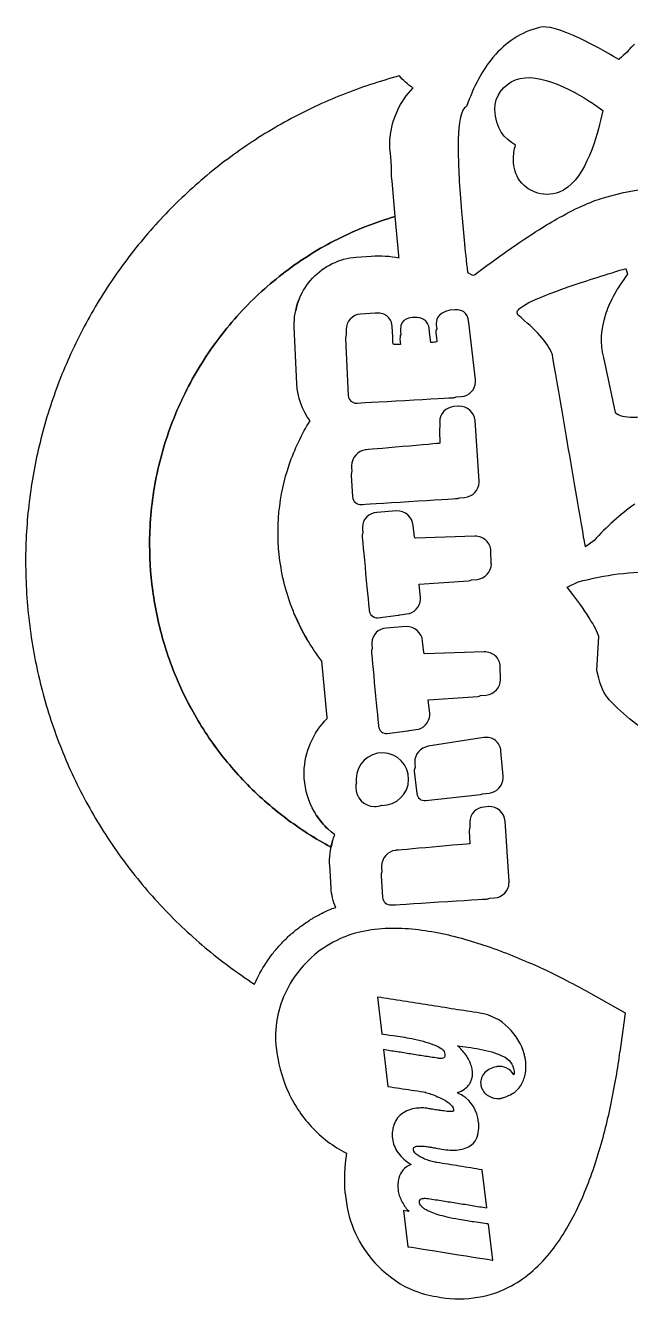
# Model space of a CAD drawing. Extents: x 0 to 189, y 0 to 432.
# Drawn here: x 0.4 to 76.8, y 12.6 to 173.4 of the extents above; entities that cross this region are included whole.
import ezdxf

# ---------------------------------------------------------------- set-up
doc = ezdxf.new("R2010")
doc.units = 0
doc.layers.add('mytext', color=7, linetype='CONTINUOUS')

msp = doc.modelspace()

# ---------------------------------------------------------------- linework, layer by layer
at = {"layer": 'mytext', "color": 7}
for points in [[(75.433848, 169.210232), (75.357288, 169.130552)], [(59.6806, 162.80556), (59.6726, 162.87428), (59.672776, 162.874272)], [(72.26184, 163.449272), (73.33996, 162.70396), (73.035272, 161.42896)], [(55.049472, 157.668048), (55.049336, 157.668024)], [(46.630112, 155.571368), (46.530112, 156.849488)], [(47.098856, 149.327616), (46.709792, 153.779176)], [(73.7134, 151.7524), (75.9384, 152.324272), (79.680592, 153.0274)], [(64.757152, 152.386888), (64.774352, 152.383688)], [(47.55248, 144.236776), (47.53216, 144.377408), (47.099344, 149.327408)], [(42.177464, 144.1852), (44.072776, 144.305528)], [(56.232152, 142.25396), (56.841528, 141.893024), (57.125904, 141.966464)], [(76.002872, 142.680448), (76.245552, 142.742848), (76.4328, 142.014744)], [(34.519368, 137.468272), (34.519368, 137.468272)], [(44.541736, 137.113512), (42.710456, 136.993024)], [(62.568784, 136.896944), (62.506384, 137.139648)], [(62.568784, 136.89692), (62.568784, 136.896944)], [(34.33684, 135.664896), (34.33684, 135.874272)], [(34.6634, 128.189896), (34.33684, 135.369584)], [(46.777664, 134.096328), (46.718304, 135.455696)], [(49.602416, 136.557272), (49.482104, 136.557272)], [(52.280584, 135.67908), (52.280584, 135.64004), (52.349304, 135.122856)], [(57.225904, 128.439872), (57.225904, 128.446272), (57.225904, 128.690016), (56.408712, 135.919704)], [(40.818088, 133.90552), (41.146216, 126.724272)], [(40.818272, 133.90552), (40.818088, 133.90552)], [(40.882336, 135.049272), (40.882336, 134.92896), (40.908896, 134.347712)], [(47.730776, 133.510392), (47.757336, 133.16196), (47.694856, 133.16196), (47.297984, 133.16196), (46.897984, 133.14164), (46.877664, 133.14164)], [(47.794616, 134.51196), (47.802616, 134.402584)], [(51.577416, 133.41196), (51.41804, 134.727584)], [(52.211808, 134.657232), (52.352432, 133.619728)], [(52.364912, 133.48692), (52.191472, 133.451)], [(73.39344, 131.529944), (74.878672, 124.580592)], [(54.81184, 126.560208), (55.446216, 126.596128)], [(55.124224, 125.374056), (55.083584, 125.374056), (54.51952, 125.313096)], [(52.674224, 122.270912), (52.738304, 120.697472)], [(52.710144, 123.3006), (52.739824, 122.683408)], [(57.68684, 115.753936), (57.68204, 115.745936), (57.68204, 115.919368), (57.174224, 123.542808)], [(41.586712, 117.866248), (41.586712, 117.680312), (41.617992, 117.13656)], [(41.544552, 116.656872), (41.544648, 116.657088)], [(41.544648, 116.657088), (41.704024, 113.918024)], [(55.246216, 113.819584), (55.866528, 113.858624)], [(47.26336, 112.1382), (44.78992, 111.931952)], [(42.955544, 110.091328), (42.955544, 109.878824), (43.005544, 109.350704)], [(49.510232, 108.850704), (49.369608, 110.322576)], [(16.071216, 108.65552), (16.071208, 108.65552)], [(42.922736, 108.892888), (42.922776, 108.893024)], [(57.16648, 108.941328), (49.669608, 108.71476)], [(72.22192, 108.415392), (71.133232, 107.61792), (71.070832, 107.860616)], [(59.244632, 105.467928), (59.224312, 105.467928), (59.224312, 105.542888), (59.183672, 107.092888)], [(0.402, 105.2448), (0.402184, 105.24484)], [(50.12432, 102.896096), (56.369632, 103.33984)], [(56.713384, 103.442968), (57.433696, 103.494488)], [(68.817272, 102.537328), (70.200656, 103.19496)], [(50.272776, 101.005504), (50.272776, 101.230512), (50.11184, 102.874256)], [(68.817264, 102.537312), (68.817272, 102.537328)], [(34.391248, 99.054208), (34.391248, 99.054208)], [(44.916528, 98.635208), (47.4634, 98.982088)], [(47.671216, 99.018008), (48.527464, 99.135192)], [(48.447944, 97.544792), (45.974512, 97.340104)], [(44.144824, 95.494792), (44.144824, 95.279168), (44.191704, 94.776048)], [(50.696384, 94.255728), (50.55576, 95.726048)], [(72.815136, 91.015952), (72.56548, 91.986752), (72.800016, 96.273352)], [(44.094824, 94.286984), (44.094648, 94.286776)], [(58.352632, 94.341672), (50.85576, 94.12136)], [(38.499336, 85.947712), (38.499336, 86.0774), (37.833704, 93.169584)], [(60.408896, 90.8696), (60.408896, 90.8776), (60.408896, 90.94792), (60.368256, 92.49948)], [(51.282336, 88.291448), (57.526088, 88.73832)], [(57.865152, 88.83988), (58.599528, 88.89148)], [(51.454024, 86.402368), (51.454024, 86.633616), (51.274336, 88.277368)], [(46.08684, 84.030528), (48.630584, 84.380528)], [(48.858712, 84.425808), (49.705584, 84.541432)], [(58.296328, 83.539872), (51.246328, 82.430504)], [(49.554136, 80.46956), (49.554136, 80.235184), (49.604136, 79.802376)], [(60.719648, 78.460184), (60.724448, 78.460184), (60.724448, 78.653936), (60.44164, 81.839872)], [(35.591528, 78.938336), (35.591528, 79.057088), (35.591528, 79.199272)], [(49.497776, 79.274272), (49.825904, 76.482088)], [(49.497888, 79.274248), (49.497776, 79.274272)], [(42.108672, 77.261592), (42.108712, 77.261776)], [(50.941528, 75.586776), (57.883712, 76.366464)], [(58.13996, 76.432064), (58.946216, 76.522688)], [(58.924344, 74.824216), (58.883704, 74.824216), (58.31652, 74.760136)], [(37.166248, 73.69952), (37.166248, 73.69952)], [(56.510264, 72.87576), (56.510264, 72.746072), (56.533704, 72.15076)], [(61.466528, 65.197688), (61.486848, 65.196088), (61.486848, 65.369528), (60.977472, 72.99296)], [(56.454024, 71.717944), (56.530584, 70.149192)], [(38.981872, 69.729208), (38.981872, 69.729208)], [(38.803624, 67.943248), (38.805224, 68.141688)], [(38.983312, 64.544816), (38.823944, 67.452624)], [(45.322776, 66.107088), (45.482152, 63.363336)], [(45.322832, 66.107048), (45.322776, 66.107088)], [(45.366512, 67.310168), (45.366512, 67.1258), (45.397792, 66.591424)], [(59.025904, 63.264896), (59.646216, 63.303936)], [(37.874024, 61.382336), (37.869224, 61.382336)], [(44.865688, 50.767744), (45.415688, 46.125744), (45.352088, 46.122144)], [(75.489984, 43.838336), (75.494784, 43.838336), (76.166664, 48.747712), (71.863536, 51.172712)], [(31.966656, 45.688336), (31.966528, 45.688336)], [(32.013408, 44.672712), (32.033728, 44.464896)], [(45.605688, 44.152144), (46.165688, 39.492144)], [(50.953688, 38.758144), (50.933688, 38.722144)], [(58.647688, 24.155744), (58.065688, 28.975744)], [(40.749352, 26.114896), (40.769672, 25.98052)], [(48.829688, 23.701744), (48.153688, 23.825744), (48.701688, 19.261744)], [(59.443688, 17.563744), (58.887688, 22.127744)]]:
    msp.add_lwpolyline(points, dxfattribs=at)
for points in [[(65.313536, 173.180552), (63.019096, 172.590501), (61.063691, 171.331064), (59.447277, 169.401891)], [(70.533216, 171.748744), (68.017346, 172.949334), (66.275856, 173.428016), (65.313536, 173.180552)], [(75.357288, 169.130552), (73.517984, 170.218916), (71.909699, 171.091878), (70.533216, 171.748744)], [(77.318224, 171.075864), (76.984376, 170.75704), (76.670424, 170.423568), (76.3776, 170.075864)], [(59.447277, 169.401891), (58.100024, 167.79396), (56.988265, 165.720767), (56.111976, 163.182112)], [(76.3776, 170.075864), (76.062864, 169.787432), (75.747368, 169.507016), (75.433848, 169.210232)], [(47.64416, 167.060432), (45.166673, 166.406083), (42.755469, 165.609188), (40.418417, 164.680036)], [(49.34416, 165.551056), (48.614832, 166.010208), (48.072208, 166.536352), (47.64416, 167.060432)], [(59.672776, 162.874272), (59.660216, 164.458456), (60.713952, 165.952208), (62.294648, 166.568024)], [(62.294648, 166.568024), (63.796481, 167.15502), (65.738563, 166.739011), (67.537412, 166.022991)], [(67.537412, 166.022991), (69.584119, 165.208313), (71.445404, 164.005253), (72.26184, 163.449272)], [(40.418417, 164.680036), (38.043509, 163.735833), (35.745176, 162.655054), (33.531675, 161.448497)], [(46.44884, 159.251056), (46.67084, 161.643056), (47.734152, 163.855056), (49.34416, 165.551056)], [(56.111976, 163.182112), (55.383872, 162.994872), (55.029376, 161.156032), (55.049472, 157.668048)], [(62.300912, 158.338376), (60.912736, 159.068264), (59.736864, 160.476136), (59.6806, 162.80556)], [(33.531675, 161.448497), (31.292331, 160.227854), (29.139811, 158.878478), (27.082666, 157.411551)], [(73.035272, 161.42896), (72.765856, 160.231598), (72.21729, 158.189138), (71.32145, 156.323878)], [(46.4098, 158.332304), (46.4098, 158.638304), (46.42884, 158.945056), (46.44884, 159.251056)], [(46.530112, 156.849488), (46.450112, 157.341488), (46.4098, 157.836304), (46.4098, 158.332304)], [(55.049336, 157.668024), (55.060964, 155.648127), (55.198138, 153.0751), (55.460758, 149.948554)], [(62.022784, 156.447752), (62.006544, 157.112456), (62.129616, 157.758144), (62.300912, 158.338376)], [(27.082666, 157.411551), (25.0102, 155.933698), (23.034534, 154.336536), (21.164414, 152.631497)], [(62.835288, 153.836816), (62.301368, 154.5734), (62.03208, 155.446424), (62.022784, 156.447752)], [(71.32145, 156.323878), (70.479079, 154.569951), (69.329652, 152.972703), (67.816528, 152.382088)], [(46.609792, 154.961992), (46.609792, 155.165992), (46.630112, 155.365368), (46.630112, 155.571368)], [(46.709792, 153.779176), (46.629792, 154.171176), (46.609792, 154.567992), (46.609792, 154.961992)], [(64.774352, 152.383688), (64.377032, 152.542632), (63.506928, 152.892888), (62.835288, 153.836816)], [(21.164414, 152.631497), (19.286436, 150.919296), (17.514892, 149.098309), (15.858634, 147.180115)], [(67.816528, 152.382088), (66.834472, 152.002696), (65.722648, 152.004), (64.757152, 152.386888)], [(67.817492, 149.175451), (70.140501, 150.47999), (72.105777, 151.338978), (73.7134, 151.7524)], [(55.460758, 149.948554), (55.651633, 147.67614), (55.908777, 145.111325), (56.232152, 142.25396)], [(39.831762, 146.463942), (42.134101, 147.623578), (44.562746, 148.58639), (47.098856, 149.327616)], [(47.099344, 149.327408), (44.563733, 148.586327), (42.135544, 147.623747), (39.833609, 146.464417)], [(62.356754, 145.742339), (64.355663, 147.109204), (66.1759, 148.253576), (67.817492, 149.175451)], [(15.858634, 147.180115), (14.199775, 145.258908), (12.656566, 143.240187), (11.237901, 141.135585)], [(33.205534, 142.330975), (35.269766, 143.895616), (37.485159, 145.282011), (39.831762, 146.463942)], [(39.833609, 146.464417), (37.48707, 145.282622), (35.271725, 143.896378), (33.207521, 142.3319)], [(57.125904, 141.966464), (58.987679, 143.372211), (60.73129, 144.630837), (62.356754, 145.742339)], [(36.660676, 141.537817), (38.071677, 143.037083), (40.014774, 144.029935), (42.177464, 144.1852)], [(44.072776, 144.305528), (45.205456, 144.383048), (46.48456, 144.357528), (47.58528, 144.07896)], [(47.58528, 144.07896), (47.57632, 144.1324), (47.56088, 144.182808), (47.55248, 144.236776)], [(27.433044, 137.070533), (29.189238, 138.987892), (31.120257, 140.750383), (33.205534, 142.330975)], [(33.207521, 142.3319), (31.121965, 140.75124), (29.190692, 138.988639), (27.434277, 137.071135)], [(34.33684, 135.874272), (34.376772, 138.046553), (35.254488, 140.043667), (36.660676, 141.537817)], [(68.947962, 140.424227), (70.870043, 141.091919), (73.22168, 141.843993), (76.002872, 142.680448)], [(76.4328, 142.014744), (75.151858, 140.316331), (74.241894, 138.675608), (73.702908, 137.092575)], [(11.237901, 141.135585), (9.821005, 139.033608), (8.528345, 136.845962), (7.368781, 134.584238)], [(62.506384, 137.139648), (62.341618, 137.780349), (64.488811, 138.875208), (68.947962, 140.424227)], [(34.519368, 137.468272), (34.629592, 137.985152), (34.787384, 138.48568), (34.98812, 138.965152)], [(34.98812, 138.965152), (34.787384, 138.48568), (34.629592, 137.985152), (34.519368, 137.468272)], [(22.696297, 130.859896), (24.085432, 133.067771), (25.671269, 135.147079), (27.433044, 137.070533)], [(27.434277, 137.071135), (25.672713, 135.148011), (24.087032, 133.069074), (22.697989, 130.861601)], [(42.710456, 136.993024), (41.704456, 136.917024), (40.882336, 136.067272), (40.882336, 135.049272)], [(46.718304, 135.455696), (46.672304, 135.991696), (46.367736, 137.233512), (44.541736, 137.113512)], [(54.682152, 137.549392), (52.616152, 137.457392), (52.280584, 136.411392), (52.280584, 135.799392)], [(56.408712, 135.919704), (56.260712, 137.323704), (55.386152, 137.589392), (54.682152, 137.549392)], [(66.937512, 131.982856), (66.347299, 133.383587), (64.891056, 135.021608), (62.568784, 136.89692)], [(73.702908, 137.092575), (73.042065, 135.151639), (72.938909, 133.297429), (73.39344, 131.529944)], [(34.33684, 135.369584), (34.33844, 135.505584), (34.33684, 135.584896), (34.33684, 135.664896)], [(49.482104, 136.557272), (49.060104, 136.557272), (47.773976, 136.554072), (47.753976, 135.069768)], [(50.902416, 136.16508), (50.456416, 136.59708), (49.904416, 136.557272), (49.602416, 136.557272)], [(51.41804, 134.727584), (51.41004, 135.155584), (51.33844, 135.74508), (50.902416, 136.16508)], [(52.349304, 135.122856), (52.255488, 135.00256), (52.201976, 134.850224), (52.211808, 134.657232)], [(52.280584, 135.799392), (52.278984, 135.759392), (52.278984, 135.71908), (52.280584, 135.67908)], [(7.368781, 134.584238), (6.214024, 132.33189), (5.191263, 130.006075), (4.30925, 127.618239)], [(40.908896, 134.347712), (40.850016, 134.20888), (40.812112, 134.061064), (40.818272, 133.90552)], [(46.877664, 133.14164), (46.837664, 133.24164), (46.777664, 133.502328), (46.777664, 134.096328)], [(47.802616, 134.402584), (47.691656, 134.262904), (47.66416, 134.005504), (47.730776, 133.510392)], [(47.753976, 135.069768), (47.753976, 134.893768), (47.774616, 134.69196), (47.794616, 134.51196)], [(52.352432, 133.619728), (52.354832, 133.573808), (52.361312, 133.532432), (52.364912, 133.48692)], [(52.191472, 133.451), (52.041472, 133.431), (51.757416, 133.41196), (51.577416, 133.41196)], [(67.970902, 125.951946), (67.377763, 129.413531), (66.937512, 131.982856), (66.937512, 131.982856)], [(19.149421, 123.901996), (20.122602, 126.331003), (21.311747, 128.659309), (22.696297, 130.859896)], [(22.697989, 130.861601), (21.313095, 128.660724), (20.123666, 126.332078), (19.15027, 123.902694)], [(4.30925, 127.618239), (3.433869, 125.248357), (2.697128, 122.817383), (2.107583, 120.336505)], [(36.341528, 123.522712), (35.33548, 124.865456), (34.739656, 126.497016), (34.6634, 128.189896)], [(55.446216, 126.596128), (56.44208, 126.657968), (57.222568, 127.450832), (57.225904, 128.439872)], [(41.146216, 126.724272), (41.166216, 126.160272), (41.65384, 125.728208), (42.21184, 125.760208)], [(42.21184, 125.760208), (42.21184, 125.760208), (45.261058, 125.930912), (48.310276, 126.101616)], [(48.310276, 126.101616), (51.359494, 126.27232), (54.408712, 126.443024), (54.408712, 126.443024)], [(54.408712, 126.443024), (54.556552, 126.453504), (54.690656, 126.496544), (54.81184, 126.560208)], [(69.004247, 119.921301), (68.645373, 122.015705), (68.286496, 124.110126), (67.970902, 125.951946)], [(16.914265, 116.419187), (17.434426, 118.994653), (18.186124, 121.497658), (19.149421, 123.901996)], [(19.15027, 123.902694), (18.18696, 121.498484), (17.435229, 118.995614), (16.915012, 116.420284)], [(54.51952, 125.313096), (53.51952, 125.253096), (52.710144, 124.424912), (52.710144, 123.420912)], [(57.174224, 123.542808), (57.098224, 124.586808), (56.180224, 125.414056), (55.124224, 125.374056)], [(74.878672, 124.580592), (75.782464, 123.749253), (77.960237, 123.777416), (81.411992, 124.66508)], [(33.704515, 117.985335), (34.369974, 119.935739), (35.257795, 121.793003), (36.341528, 123.522712)], [(52.739824, 122.683408), (52.690784, 122.554672), (52.665344, 122.415888), (52.674224, 122.270912)], [(52.710144, 123.420912), (52.708544, 123.380912), (52.710144, 123.3406), (52.710144, 123.3006)], [(52.710144, 120.681872), (52.710144, 120.681872), (50.366004, 120.472888), (48.021864, 120.263904)], [(52.738304, 120.697472), (52.728384, 120.693472), (52.720384, 120.681872), (52.710144, 120.681872)], [(2.107583, 120.336505), (1.524676, 117.883559), (1.085669, 115.381826), (0.798834, 112.842122)], [(43.333584, 119.845936), (42.371584, 119.743936), (41.586712, 118.876248), (41.586712, 117.866248)], [(48.021864, 120.263904), (45.677724, 120.05492), (43.333584, 119.845936), (43.333584, 119.845936)], [(70.037485, 113.891276), (69.721924, 115.732902), (69.363087, 117.827092), (69.004247, 119.921301)], [(32.411184, 111.98988), (32.610181, 114.056692), (33.049693, 116.066107), (33.704515, 117.985335)], [(16.070736, 108.655744), (16.116578, 111.296794), (16.404028, 113.892852), (16.914265, 116.419187)], [(16.915012, 116.420284), (16.404608, 113.893533), (16.117066, 111.29703), (16.071216, 108.65552)], [(41.617992, 117.13656), (41.561432, 116.982032), (41.528096, 116.82028), (41.544552, 116.656872)], [(55.866528, 113.858624), (56.870528, 113.922624), (57.68684, 114.753936), (57.68684, 115.753936)], [(0.798834, 112.842122), (0.516584, 110.343014), (0.381679, 107.807139), (0.402, 105.2448)], [(41.704024, 113.918024), (41.744024, 113.348024), (42.254528, 112.92396), (42.816528, 112.95396)], [(42.816528, 112.95396), (42.816528, 112.95396), (45.822386, 113.142242), (48.828244, 113.330524)], [(48.828244, 113.330524), (51.834102, 113.518806), (54.83996, 113.707088), (54.83996, 113.707088)], [(54.83996, 113.707088), (54.986544, 113.716368), (55.123792, 113.757328), (55.246216, 113.819584)], [(71.070832, 107.860616), (71.070832, 107.860616), (70.630602, 110.429817), (70.037485, 113.891276)], [(77.347949, 113.002737), (75.48961, 111.659114), (73.780934, 110.129999), (72.22192, 108.415392)], [(32.532144, 105.857088), (32.251283, 107.935301), (32.21858, 109.989474), (32.411184, 111.98988)], [(44.78992, 111.931952), (43.77992, 111.909952), (42.955544, 111.101328), (42.955544, 110.091328)], [(49.369608, 110.322576), (49.273608, 111.364576), (48.34536, 112.1782), (47.26336, 112.1382)], [(16.458232, 102.063552), (16.158832, 104.282056), (16.033032, 106.484288), (16.070736, 108.655744)], [(16.071208, 108.65552), (16.033528, 106.484064), (16.159304, 104.28184), (16.458704, 102.063336)], [(43.005544, 109.350704), (42.945384, 109.209704), (42.908392, 109.058384), (42.922736, 108.892888)], [(42.922776, 108.893024), (42.922776, 108.893024), (43.141916, 106.56607), (43.361056, 104.239116)], [(49.669608, 108.71476), (49.589608, 108.71476), (49.510232, 108.77468), (49.510232, 108.850704)], [(58.553984, 108.435072), (58.173984, 108.783072), (57.67448, 108.963328), (57.16648, 108.941328)], [(59.183672, 107.092888), (59.159672, 107.610888), (58.935984, 108.085072), (58.553984, 108.435072)], [(0.402184, 105.24484), (0.412851, 103.900847), (0.466151, 102.549549), (0.563276, 101.192494)], [(34.34468, 99.162658), (33.469577, 101.257217), (32.850426, 103.499295), (32.532144, 105.857088)], [(57.433696, 103.494488), (58.431696, 103.606488), (59.244632, 104.471928), (59.244632, 105.467928)], [(43.361056, 104.239116), (43.580196, 101.912162), (43.799336, 99.585208), (43.799336, 99.585208)], [(56.369632, 103.33984), (56.491064, 103.35368), (56.606424, 103.39168), (56.713384, 103.442968)], [(70.200656, 103.19496), (71.934652, 103.640878), (73.618885, 103.971386), (75.253355, 104.186486)], [(75.253355, 104.186486), (77.025036, 104.419643), (78.738248, 104.517201), (80.392992, 104.47916)], [(17.895352, 95.401641), (17.252011, 97.54817), (16.767898, 99.772644), (16.458232, 102.063552)], [(16.458704, 102.063336), (16.768368, 99.772453), (17.252475, 97.548004), (17.895806, 95.401496)], [(50.11184, 102.874256), (50.11184, 102.883856), (50.12144, 102.886176), (50.12432, 102.896096)], [(72.800016, 96.273352), (72.515685, 97.378989), (71.188101, 99.466976), (68.817264, 102.537312)], [(0.563276, 101.192494), (0.659175, 99.852559), (0.797802, 98.50701), (0.980304, 97.157336)], [(48.527464, 99.135192), (49.503464, 99.227192), (50.252776, 100.023512), (50.272776, 101.005504)], [(37.833704, 93.169584), (36.429811, 94.985826), (35.250214, 96.995263), (34.34468, 99.162658)], [(34.391248, 99.054208), (34.840928, 97.991336), (35.35604, 96.965952), (35.931872, 95.983896)], [(35.931872, 95.983896), (35.35604, 96.965952), (34.840928, 97.991336), (34.391248, 99.054208)], [(43.799336, 99.585208), (43.859336, 99.023208), (44.358528, 98.599208), (44.916528, 98.635208)], [(47.4634, 98.982088), (47.53444, 98.987688), (47.605808, 98.999608), (47.671216, 99.018008)], [(0.980304, 97.157336), (1.333215, 94.544686), (1.840334, 91.990993), (2.491218, 89.504101)], [(45.974512, 97.340104), (44.962512, 97.310104), (44.164824, 96.502792), (44.144824, 95.494792)], [(50.55576, 95.726048), (50.46176, 96.770048), (49.531944, 97.582792), (48.447944, 97.544792)], [(20.36402, 89.04894), (19.384262, 91.076038), (18.555882, 93.197757), (17.895352, 95.401641)], [(17.895806, 95.401496), (18.556287, 93.197765), (19.384595, 91.076188), (20.36426, 89.049216)], [(44.191704, 94.776048), (44.122904, 94.626944), (44.078848, 94.46532), (44.094824, 94.286984)], [(44.094648, 94.286776), (44.094648, 94.286776), (44.31418, 91.959432), (44.533712, 89.632088)], [(50.85576, 94.12136), (50.77576, 94.11496), (50.696384, 94.18376), (50.696384, 94.255728)], [(59.740136, 93.841672), (59.358136, 94.189672), (58.860632, 94.367672), (58.352632, 94.341672)], [(60.368256, 92.49948), (60.344256, 93.01948), (60.124136, 93.497672), (59.740136, 93.841672)], [(58.599528, 88.89148), (59.593528, 89.00348), (60.408896, 89.8696), (60.408896, 90.8696)], [(74.405464, 88.018024), (73.685053, 88.695267), (73.154944, 89.694576), (72.815136, 91.015952)], [(2.491218, 89.504101), (3.156763, 86.961194), (3.972624, 84.48813), (4.927636, 82.093298)], [(23.807818, 83.167837), (22.514712, 85.02148), (21.360994, 86.986222), (20.36402, 89.04894)], [(20.36426, 89.049216), (21.361085, 86.986741), (22.514616, 85.022216), (23.807503, 83.16876)], [(44.533712, 89.632088), (44.753244, 87.304744), (44.972776, 84.9774), (44.972776, 84.9774)], [(57.526088, 88.73832), (57.646056, 88.7512), (57.758928, 88.78968), (57.865152, 88.83988)], [(51.274336, 88.277368), (51.274336, 88.282968), (51.280736, 88.285368), (51.282336, 88.291448)], [(80.362517, 83.39497), (78.454439, 84.401333), (76.468755, 85.942351), (74.405464, 88.018024)], [(35.591528, 79.199272), (35.639528, 81.705272), (36.697336, 84.151712), (38.499336, 85.947712)], [(49.705584, 84.541432), (50.683584, 84.629432), (51.434024, 85.426368), (51.454024, 86.402368)], [(44.972776, 84.9774), (45.032776, 84.4174), (45.52884, 83.99052), (46.08684, 84.030528)], [(48.630584, 84.380528), (48.710584, 84.386928), (48.785936, 84.403408), (48.858712, 84.425808)], [(4.927636, 82.093298), (5.898688, 79.658244), (7.013605, 77.30407), (8.260651, 75.039593)], [(23.807503, 83.16876), (25.113901, 81.295934), (26.562584, 79.536511), (28.135651, 77.904025)], [(28.135455, 77.903946), (26.562597, 79.536184), (25.114088, 81.295324), (23.807818, 83.167837)], [(51.246328, 82.430504), (50.300328, 82.270496), (49.554136, 81.43356), (49.554136, 80.46956)], [(59.74476, 83.16644), (59.33676, 83.48644), (58.814328, 83.621872), (58.296328, 83.539872)], [(60.44164, 81.839872), (60.40564, 82.367872), (60.15076, 82.84844), (59.74476, 83.16644)], [(45.530576, 81.603776), (43.704576, 81.635776), (42.195576, 80.1724), (42.155576, 78.3444)], [(48.788384, 78.231904), (48.820384, 80.057904), (47.362576, 81.565776), (45.530576, 81.603776)], [(36.618546, 74.646881), (35.959396, 75.955679), (35.601538, 77.413849), (35.591528, 78.938336)], [(49.604136, 79.802376), (49.527976, 79.637224), (49.478312, 79.46056), (49.497888, 79.274248)], [(33.234291, 73.382482), (31.421269, 74.752409), (29.71561, 76.264137), (28.135455, 77.903946)], [(28.135651, 77.904025), (29.715796, 76.264195), (31.421448, 74.752446), (33.234464, 73.382498)], [(42.108712, 77.261776), (42.082712, 75.943776), (43.140712, 74.848712), (44.458712, 74.822712)], [(42.197736, 77.84128), (42.147416, 77.654856), (42.111728, 77.463504), (42.108672, 77.261592)], [(42.155576, 78.3444), (42.152376, 78.172664), (42.175176, 78.006528), (42.197736, 77.84128)], [(45.413384, 74.978776), (47.245384, 74.944776), (48.768384, 76.403904), (48.788384, 78.231904)], [(58.946216, 76.522688), (59.938216, 76.624688), (60.719648, 77.458184), (60.719648, 78.460184)], [(49.825904, 76.482088), (49.865904, 75.926088), (50.373528, 75.516776), (50.941528, 75.586776)], [(57.883712, 76.366464), (57.973424, 76.375744), (58.058632, 76.400784), (58.13996, 76.432064)], [(8.260651, 75.039593), (9.52231, 72.748582), (10.919213, 70.549381), (12.439206, 68.451121)], [(39.446208, 71.257088), (38.234393, 72.183183), (37.276411, 73.340637), (36.618546, 74.646881)], [(44.458712, 74.822712), (44.774496, 74.817912), (45.075376, 74.879752), (45.354024, 74.986776)], [(45.354024, 74.986776), (45.374344, 74.986048), (45.392984, 74.979576), (45.413384, 74.978776)], [(58.31652, 74.760136), (57.31852, 74.706136), (56.510264, 73.87776), (56.510264, 72.87576)], [(60.977472, 72.99296), (60.897472, 74.04696), (59.980344, 74.870216), (58.924344, 74.824216)], [(38.976984, 69.711992), (36.967494, 70.784559), (35.047217, 72.012628), (33.234291, 73.382482)], [(33.234464, 73.382498), (35.04748, 72.01255), (36.967861, 70.784404), (38.977464, 69.711776)], [(37.166248, 73.69952), (37.568944, 73.085456), (38.043528, 72.513704), (38.584992, 71.994832)], [(38.584992, 71.994832), (38.043528, 72.513704), (37.568944, 73.085456), (37.166248, 73.69952)], [(38.977464, 69.711776), (39.08548, 70.240848), (39.243016, 70.75972), (39.446208, 71.257088)], [(56.533704, 72.15076), (56.477704, 72.016208), (56.445128, 71.871896), (56.454024, 71.717944)], [(38.805224, 68.141688), (38.813224, 68.672688), (38.873864, 69.206032), (38.981784, 69.729192)], [(38.981784, 69.729192), (38.980984, 69.723592), (38.978584, 69.717832), (38.976984, 69.711992)], [(38.981872, 69.729208), (39.035792, 69.990784), (39.101096, 70.24896), (39.178744, 70.504208)], [(39.178744, 70.504208), (39.101144, 70.249264), (39.035784, 69.990568), (38.981872, 69.729208)], [(47.119632, 69.294544), (46.155632, 69.192544), (45.386512, 68.318168), (45.366512, 67.310168)], [(51.804788, 69.710148), (49.46221, 69.502346), (47.119632, 69.294544), (47.119632, 69.294544)], [(56.489944, 70.125752), (56.489944, 70.125752), (54.147366, 69.91795), (51.804788, 69.710148)], [(56.530584, 70.149192), (56.516824, 70.141112), (56.504584, 70.125752), (56.489944, 70.125752)], [(12.439206, 68.451121), (13.970565, 66.337174), (15.626861, 64.325681), (17.395669, 62.42598)], [(38.823944, 67.452624), (38.803944, 67.556624), (38.805624, 67.745248), (38.803624, 67.943248)], [(45.397792, 66.591424), (45.339552, 66.43604), (45.305536, 66.272448), (45.322832, 66.107048)], [(39.575504, 62.104192), (39.261112, 62.868088), (39.055288, 63.687184), (38.983312, 64.544816)], [(59.646216, 63.303936), (60.646216, 63.371936), (61.466528, 64.201688), (61.466528, 65.197688)], [(45.482152, 63.363336), (45.522152, 62.793336), (46.035336, 62.37196), (46.599336, 62.40396)], [(46.599336, 62.40396), (46.599336, 62.40396), (49.606368, 62.59146), (52.6134, 62.77896)], [(52.6134, 62.77896), (55.620432, 62.96646), (58.627464, 63.15396), (58.627464, 63.15396)], [(58.627464, 63.15396), (58.770984, 63.16412), (58.905344, 63.20364), (59.025904, 63.264896)], [(17.395669, 62.42598), (19.171568, 60.518662), (21.060882, 58.724034), (23.051033, 57.051544)], [(36.58496, 60.669832), (37.003912, 60.921856), (37.4316, 61.163088), (37.874024, 61.382336)], [(37.869224, 61.382336), (38.155792, 61.52444), (38.446904, 61.654672), (38.741096, 61.777648)], [(38.741096, 61.777648), (39.005824, 61.890352), (39.274304, 61.9926), (39.544224, 62.091712)], [(39.544224, 62.091712), (39.554704, 62.095712), (39.564944, 62.100432), (39.575504, 62.104192)], [(34.041208, 58.816712), (34.344672, 59.080296), (34.656728, 59.335088), (34.978712, 59.579208)], [(34.978712, 59.579208), (35.091968, 59.665208), (35.20696, 59.748856), (35.322464, 59.832336)], [(35.322464, 59.832336), (35.616344, 60.044464), (35.917704, 60.246488), (36.225584, 60.441712)], [(36.225584, 60.441712), (36.345464, 60.517792), (36.463008, 60.596416), (36.58496, 60.669832)], [(32.76152, 57.59952), (33.110304, 57.967488), (33.474976, 58.321144), (33.855272, 58.660456)], [(33.855272, 58.660456), (33.915592, 58.714296), (33.98016, 58.7636), (34.041208, 58.816712)], [(39.70416, 57.938336), (37.355682, 56.77521), (35.431351, 55.008802), (34.089132, 52.90831)], [(46.277708, 59.434286), (43.913774, 59.368295), (41.677864, 58.917655), (39.70416, 57.938336)], [(53.021637, 58.752106), (50.734961, 59.230228), (48.452173, 59.494987), (46.277708, 59.434286)], [(59.547507, 56.876568), (57.43085, 57.632938), (55.22444, 58.291521), (53.021637, 58.752106)], [(23.051033, 57.051544), (25.043128, 55.377419), (27.136258, 53.825671), (29.317808, 52.405776)], [(30.8584, 55.212024), (31.114728, 55.594344), (31.386968, 55.966432), (31.672464, 56.329208)], [(31.672464, 56.329208), (31.708464, 56.375048), (31.743744, 56.421168), (31.780272, 56.466712)], [(31.780272, 56.466712), (32.092624, 56.855872), (32.4168, 57.235848), (32.76152, 57.59952)], [(65.82342, 54.280337), (63.903419, 55.176181), (61.77517, 56.080531), (59.547507, 56.876568)], [(29.317808, 52.405776), (29.72824, 53.34504), (30.219776, 54.247336), (30.78656, 55.105776)], [(30.78656, 55.105776), (30.81008, 55.141456), (30.83464, 55.176496), (30.8584, 55.212024)], [(71.863536, 51.172712), (70.324034, 52.040145), (68.238467, 53.153512), (65.82342, 54.280337)], [(34.089132, 52.90831), (32.713739, 50.755903), (31.94959, 48.252694), (31.966656, 45.688336)], [(48.105688, 50.275744), (47.019688, 50.439744), (45.935688, 50.613744), (44.865688, 50.767744)], [(51.329688, 49.769744), (50.255688, 49.937744), (49.173688, 50.099744), (48.105688, 50.275744)], [(54.567688, 49.247744), (53.499688, 49.417744), (52.427688, 49.593744), (51.329688, 49.769744)], [(57.791688, 48.745744), (56.713688, 48.917744), (55.629688, 49.083744), (54.567688, 49.247744)], [(61.373688, 46.915744), (60.371688, 47.925744), (59.179688, 48.541744), (57.791688, 48.745744)], [(63.395688, 43.595744), (63.051688, 44.809744), (62.369688, 45.917744), (61.373688, 46.915744)], [(31.966528, 45.688336), (31.968928, 45.350544), (31.983648, 45.01196), (32.013408, 44.672712)], [(45.352088, 46.122144), (45.642088, 46.068144), (46.148088, 46.002144), (46.868088, 45.914144)], [(46.868088, 45.914144), (47.586088, 45.822144), (48.362088, 45.700144), (49.176088, 45.534144)], [(49.176088, 45.534144), (50.182088, 45.350144), (51.116088, 45.088144), (51.980088, 44.756144)], [(32.033728, 44.464896), (32.25692, 42.5389), (32.740992, 40.731575), (33.459503, 39.081043)], [(47.321688, 43.872144), (46.745688, 43.956144), (46.181688, 44.040144), (45.605688, 44.152144)], [(49.039688, 43.592144), (48.451688, 43.688144), (47.891688, 43.784144), (47.321688, 43.872144)], [(50.749688, 43.322144), (50.175688, 43.400144), (49.605688, 43.498144), (49.039688, 43.592144)], [(51.980088, 44.756144), (52.858088, 44.440144), (53.322088, 44.040144), (53.374088, 43.582144)], [(53.375688, 43.430144), (53.374088, 43.382144), (53.375688, 43.328144), (53.355688, 43.272144)], [(53.374088, 43.582144), (53.375688, 43.530144), (53.374088, 43.470144), (53.375688, 43.430144)], [(56.009688, 43.473744), (55.697688, 43.915744), (55.351688, 44.297744), (54.971688, 44.617744)], [(54.971688, 44.617744), (55.355688, 44.567744), (55.797688, 44.507744), (56.283688, 44.441744)], [(56.723688, 42.035744), (56.563688, 42.545744), (56.323688, 43.015744), (56.009688, 43.473744)], [(56.283688, 44.441744), (56.769688, 44.373744), (57.273688, 44.299744), (57.781688, 44.207744)], [(57.781688, 44.207744), (58.825688, 44.027744), (59.779688, 43.727744), (60.657688, 43.325744)], [(63.495688, 43.125744), (63.455688, 43.279744), (63.435688, 43.439744), (63.395688, 43.595744)], [(74.328484, 37.138876), (74.845183, 39.570695), (75.21998, 41.865532), (75.489984, 43.838336)], [(52.451688, 43.066144), (51.885688, 43.146144), (51.317688, 43.238144), (50.749688, 43.322144)], [(52.611688, 43.036144), (52.551688, 43.036144), (52.491688, 43.056144), (52.451688, 43.066144)], [(52.819688, 43.036144), (52.739688, 43.036144), (52.679688, 43.016144), (52.611688, 43.036144)], [(52.899688, 43.016144), (52.879688, 43.016144), (52.839688, 43.016144), (52.819688, 43.036144)], [(52.999688, 43.036144), (52.959688, 43.036144), (52.919688, 43.016144), (52.899688, 43.016144)], [(53.215688, 43.112144), (53.155688, 43.066144), (53.075688, 43.050144), (52.999688, 43.036144)], [(53.355688, 43.272144), (53.335688, 43.208144), (53.295688, 43.146144), (53.215688, 43.112144)], [(56.803688, 41.729744), (56.783688, 41.837744), (56.743688, 41.937744), (56.723688, 42.035744)], [(59.873688, 41.969744), (59.327688, 41.899744), (58.843688, 41.659744), (58.431688, 41.251744)], [(59.913688, 41.989744), (59.913688, 41.989744), (59.893688, 41.989744), (59.873688, 41.969744)], [(59.953688, 42.009744), (59.933688, 41.989744), (59.913688, 41.989744), (59.913688, 41.989744)], [(61.127688, 41.829744), (60.745688, 41.997744), (60.347688, 42.045744), (59.953688, 42.009744)], [(60.657688, 43.325744), (61.537688, 42.941744), (62.019688, 42.311744), (62.101688, 41.437744)], [(62.061688, 40.975744), (61.823688, 41.373744), (61.517688, 41.675744), (61.127688, 41.829744)], [(63.575688, 42.673744), (63.555688, 42.815744), (63.535688, 42.969744), (63.495688, 43.125744)], [(63.535688, 41.181744), (63.615688, 41.677744), (63.615688, 42.167744), (63.575688, 42.673744)], [(55.827688, 39.151744), (56.261688, 39.479744), (56.553688, 39.823744), (56.703688, 40.223744)], [(56.703688, 40.223744), (56.843688, 40.591744), (56.903688, 41.001744), (56.843688, 41.407744)], [(56.843688, 41.407744), (56.843688, 41.509744), (56.803688, 41.631744), (56.803688, 41.729744)], [(58.431688, 41.251744), (58.029688, 40.849744), (57.843688, 40.345744), (57.893688, 39.763744)], [(62.101688, 41.089744), (62.101688, 41.039744), (62.061688, 41.003744), (62.061688, 40.975744)], [(62.101688, 41.437744), (62.101688, 41.415744), (62.101688, 41.373744), (62.101688, 41.341744)], [(62.101688, 41.341744), (62.101688, 41.299744), (62.101688, 41.249744), (62.101688, 41.221744)], [(62.101688, 41.221744), (62.101688, 41.171744), (62.101688, 41.129744), (62.101688, 41.089744)], [(63.051688, 39.767744), (63.293688, 40.209744), (63.455688, 40.679744), (63.535688, 41.181744)], [(33.459503, 39.081043), (34.219058, 37.336225), (35.240602, 35.766625), (36.492902, 34.417277)], [(46.165688, 39.492144), (46.653688, 39.422144), (47.155688, 39.338144), (47.653688, 39.262144)], [(47.653688, 39.262144), (48.147688, 39.180144), (48.655688, 39.104144), (49.161688, 39.038144)], [(49.161688, 39.038144), (49.669688, 38.962144), (50.173688, 38.902144), (50.667688, 38.800144)], [(50.667688, 38.800144), (50.767688, 38.780144), (50.867688, 38.768144), (50.953688, 38.758144)], [(50.933688, 38.722144), (51.113688, 38.688144), (51.345688, 38.616144), (51.613688, 38.532144)], [(54.921688, 38.713744), (54.921688, 38.713744), (54.941688, 38.713744), (54.961688, 38.733744)], [(55.615688, 38.325744), (55.395688, 38.463744), (55.161688, 38.587744), (54.921688, 38.713744)], [(54.961688, 38.733744), (55.281688, 38.833744), (55.565688, 38.981744), (55.827688, 39.151744)], [(57.893688, 39.763744), (57.893688, 39.689744), (57.913688, 39.613744), (57.933688, 39.545744)], [(57.933688, 39.545744), (57.953688, 39.477744), (57.973688, 39.405744), (58.013688, 39.319744)], [(58.013688, 39.319744), (58.153688, 38.893744), (58.455688, 38.547744), (58.869688, 38.293744)], [(60.759688, 38.085744), (61.297688, 38.255744), (61.747688, 38.465744), (62.119688, 38.727744)], [(62.119688, 38.727744), (62.489688, 38.995744), (62.799688, 39.341744), (63.051688, 39.767744)], [(51.613688, 38.532144), (51.867688, 38.438144), (52.149688, 38.328144), (52.443688, 38.190144)], [(52.443688, 38.190144), (52.779688, 38.066144), (53.109688, 37.888144), (53.425688, 37.706144)], [(53.425688, 37.706144), (53.761688, 37.508144), (54.007688, 37.302144), (54.199688, 37.098144)], [(54.199688, 37.098144), (54.259688, 37.024144), (54.319688, 36.944144), (54.359688, 36.870144)], [(57.615688, 34.957744), (57.435688, 36.487744), (56.767688, 37.607744), (55.615688, 38.325744)], [(58.869688, 38.293744), (59.293688, 38.029744), (59.779688, 37.921744), (60.299688, 37.969744)], [(60.299688, 37.969744), (60.359688, 37.989744), (60.379688, 37.989744), (60.419688, 37.989744)], [(60.419688, 37.989744), (60.459688, 38.009744), (60.499688, 38.009744), (60.539688, 38.025744)], [(60.539688, 38.025744), (60.579688, 38.045744), (60.619688, 38.045744), (60.659688, 38.065744)], [(60.659688, 38.065744), (60.679688, 38.065744), (60.719688, 38.065744), (60.759688, 38.085744)], [(72.619254, 30.557955), (73.314483, 32.773787), (73.875915, 35.008876), (74.328484, 37.138876)], [(47.927688, 36.029744), (47.393688, 35.625744), (47.039688, 35.097744), (46.857688, 34.439744)], [(49.791688, 36.751744), (49.081688, 36.651744), (48.463688, 36.421744), (47.927688, 36.029744)], [(50.509688, 36.781744), (50.269688, 36.781744), (50.025688, 36.761744), (49.791688, 36.751744)], [(51.263688, 36.699744), (51.005688, 36.749744), (50.749688, 36.777744), (50.509688, 36.781744)], [(51.785688, 36.611744), (51.565688, 36.659744), (51.387688, 36.675744), (51.263688, 36.699744)], [(52.481688, 36.505744), (52.245688, 36.527744), (52.011688, 36.575744), (51.785688, 36.611744)], [(52.661688, 36.483744), (52.601688, 36.483744), (52.541688, 36.483744), (52.481688, 36.505744)], [(52.841688, 36.447744), (52.781688, 36.447744), (52.721688, 36.475744), (52.661688, 36.483744)], [(53.651688, 36.351744), (53.395688, 36.383744), (53.119688, 36.413744), (52.841688, 36.447744)], [(54.259688, 36.350144), (54.119688, 36.322144), (53.903688, 36.330144), (53.651688, 36.351744)], [(54.339688, 36.350144), (54.299688, 36.350144), (54.279688, 36.350144), (54.259688, 36.350144)], [(54.439688, 36.388144), (54.399688, 36.368144), (54.359688, 36.350144), (54.339688, 36.350144)], [(54.359688, 36.870144), (54.399688, 36.792144), (54.419688, 36.714144), (54.439688, 36.626144)], [(54.439688, 36.626144), (54.439688, 36.570144), (54.439688, 36.514144), (54.439688, 36.476144)], [(54.439688, 36.476144), (54.439688, 36.436144), (54.439688, 36.408144), (54.439688, 36.388144)], [(36.492902, 34.417277), (37.750104, 33.062649), (39.23987, 31.93), (40.9306, 31.064896)], [(46.857688, 34.439744), (46.777688, 34.183744), (46.757688, 33.931744), (46.717688, 33.683744)], [(57.439688, 33.103744), (57.559688, 33.481744), (57.639688, 33.839744), (57.655688, 34.231744)], [(57.655688, 34.619744), (57.655688, 34.743744), (57.655688, 34.851744), (57.615688, 34.957744)], [(57.655688, 34.231744), (57.657288, 34.361744), (57.655688, 34.493744), (57.655688, 34.619744)], [(46.717688, 33.683744), (46.717688, 33.425744), (46.717688, 33.185744), (46.737688, 32.941744)], [(46.737688, 32.941744), (46.817688, 32.287744), (47.061688, 31.681744), (47.461688, 31.115744)], [(56.739688, 32.139744), (57.083688, 32.411744), (57.321688, 32.743744), (57.439688, 33.103744)], [(40.9306, 31.064896), (40.6706, 29.348896), (40.609352, 27.692896), (40.749352, 26.114896)], [(47.461688, 31.115744), (47.869688, 30.551744), (48.423688, 30.057744), (49.111688, 29.647744)], [(49.391688, 31.539744), (49.371688, 31.667744), (49.411688, 31.769744), (49.531688, 31.835744)], [(49.981688, 30.769744), (49.623688, 30.977744), (49.429688, 31.251744), (49.391688, 31.539744)], [(49.531688, 31.835744), (49.631688, 31.897744), (49.763688, 31.943744), (49.921688, 31.971744)], [(49.921688, 31.971744), (50.041688, 31.971744), (50.169688, 31.971744), (50.321688, 31.971744)], [(51.113688, 30.211744), (50.709688, 30.361744), (50.325688, 30.555744), (49.981688, 30.769744)], [(50.321688, 31.971744), (50.481688, 31.971744), (50.629688, 31.951744), (50.791688, 31.951744)], [(50.791688, 31.951744), (50.891688, 31.931744), (50.991688, 31.931744), (51.093688, 31.913744)], [(51.093688, 31.913744), (51.213688, 31.887744), (51.293688, 31.877744), (51.365688, 31.863744)], [(51.365688, 31.863744), (51.575688, 31.823744), (51.763688, 31.791744), (51.929688, 31.761744)], [(51.929688, 31.761744), (52.089688, 31.727744), (52.197688, 31.717744), (52.251688, 31.701744)], [(52.251688, 31.701744), (52.565688, 31.639744), (52.885688, 31.583744), (53.225688, 31.533744)], [(53.225688, 31.533744), (53.557688, 31.487744), (53.901688, 31.461744), (54.237688, 31.453744)], [(54.237688, 31.453744), (54.377688, 31.453744), (54.515688, 31.453744), (54.645688, 31.453744)], [(54.645688, 31.453744), (54.765688, 31.453744), (54.913688, 31.483744), (55.047688, 31.491744)], [(55.047688, 31.491744), (55.361688, 31.533744), (55.657688, 31.593744), (55.937688, 31.697744)], [(55.937688, 31.697744), (56.215688, 31.795744), (56.477688, 31.947744), (56.739688, 32.139744)], [(49.111688, 29.647744), (48.669688, 29.473744), (48.323688, 29.227744), (48.073688, 28.919744)], [(51.775688, 30.017744), (51.559688, 30.081744), (51.341688, 30.137744), (51.113688, 30.211744)], [(52.345688, 29.885744), (52.185688, 29.921744), (51.999688, 29.971744), (51.775688, 30.017744)], [(53.771688, 29.673744), (53.295688, 29.749744), (52.823688, 29.815744), (52.345688, 29.885744)], [(55.187688, 29.449744), (54.725688, 29.517744), (54.249688, 29.593744), (53.771688, 29.673744)], [(56.643688, 29.201744), (56.165688, 29.273744), (55.683688, 29.355744), (55.187688, 29.449744)], [(58.065688, 28.975744), (57.601688, 29.041744), (57.133688, 29.133744), (56.643688, 29.201744)], [(70.168325, 24.220141), (71.129234, 26.236416), (71.938404, 28.387951), (72.619254, 30.557955)], [(47.547688, 27.925744), (47.487688, 27.699744), (47.447688, 27.467744), (47.427688, 27.219744)], [(48.073688, 28.919744), (47.819688, 28.613744), (47.649688, 28.283744), (47.547688, 27.925744)], [(40.769672, 25.98052), (40.919833, 24.368005), (41.279542, 22.862832), (41.844501, 21.47262)], [(47.427688, 27.219744), (47.427688, 26.991744), (47.427688, 26.755744), (47.467688, 26.525744)], [(47.467688, 26.525744), (47.467688, 26.471744), (47.467688, 26.435744), (47.467688, 26.381744)], [(47.467688, 26.381744), (47.469288, 26.331744), (47.467688, 26.279744), (47.467688, 26.247744)], [(47.467688, 26.247744), (47.567688, 25.767744), (47.741688, 25.323744), (47.987688, 24.879744)], [(47.987688, 24.879744), (48.221688, 24.429744), (48.511688, 24.037744), (48.829688, 23.701744)], [(50.161688, 24.877744), (50.141688, 25.007744), (50.161688, 25.115744), (50.241688, 25.199744)], [(50.221688, 24.633744), (50.181688, 24.719744), (50.161688, 24.795744), (50.161688, 24.877744)], [(50.401688, 24.389744), (50.321688, 24.465744), (50.261688, 24.547744), (50.221688, 24.633744)], [(50.241688, 25.199744), (50.301688, 25.271744), (50.447688, 25.337744), (50.647688, 25.355744)], [(50.655688, 24.131744), (50.555688, 24.221744), (50.455688, 24.299744), (50.401688, 24.389744)], [(50.647688, 25.355744), (50.727688, 25.375744), (50.807688, 25.375744), (50.921688, 25.375744)], [(50.995688, 23.919744), (50.855688, 23.993744), (50.751688, 24.069744), (50.655688, 24.131744)], [(50.921688, 25.375744), (51.041688, 25.375744), (51.157688, 25.355744), (51.277688, 25.341744)], [(51.277688, 25.341744), (51.881688, 25.249744), (52.501688, 25.143744), (53.113688, 25.051744)], [(53.113688, 25.051744), (53.719688, 24.961744), (54.337688, 24.859744), (54.941688, 24.767744)], [(54.941688, 24.767744), (55.583688, 24.663744), (56.207688, 24.557744), (56.813688, 24.465744)], [(56.813688, 24.465744), (57.421688, 24.369744), (58.033688, 24.265744), (58.647688, 24.155744)], [(66.607494, 18.445329), (67.980274, 20.130319), (69.158149, 22.100487), (70.168325, 24.220141)], [(52.519688, 23.295744), (51.861688, 23.507744), (51.357688, 23.711744), (50.995688, 23.919744)], [(55.133688, 22.695744), (54.051688, 22.881744), (53.177688, 23.093744), (52.519688, 23.295744)], [(57.005688, 22.389744), (56.521688, 22.463744), (55.911688, 22.575744), (55.133688, 22.695744)], [(41.844501, 21.47262), (42.430822, 20.029844), (43.238209, 18.710888), (44.261856, 17.524272)], [(58.159688, 22.241744), (57.787688, 22.285744), (57.403688, 22.351744), (57.005688, 22.389744)], [(58.887688, 22.127744), (58.767688, 22.147744), (58.529688, 22.185744), (58.159688, 22.241744)], [(48.701688, 19.261744), (48.701688, 19.261744), (51.387188, 18.837244), (54.072688, 18.412744)], [(54.072688, 18.412744), (56.758188, 17.988244), (59.443688, 17.563744), (59.443688, 17.563744)], [(61.410296, 14.138336), (63.395819, 15.12176), (65.116601, 16.615363), (66.607494, 18.445329)], [(44.261856, 17.524272), (44.989128, 16.676752), (45.757152, 16.011872), (46.516544, 15.463336)], [(46.516544, 15.463336), (48.139928, 14.094896), (49.821144, 13.575352), (50.772792, 13.286776)], [(50.772792, 13.286776), (51.275928, 13.134936), (51.792056, 13.038184), (52.311856, 12.964896)], [(52.311856, 12.964896), (53.833011, 12.650726), (55.410351, 12.595873), (56.95912, 12.795205)], [(56.95912, 12.795205), (58.498841, 12.993373), (60.010326, 13.442764), (61.410296, 14.138336)]]:
    msp.add_open_spline(points, degree=3, dxfattribs=at)

doc.saveas('drawing.dxf')
